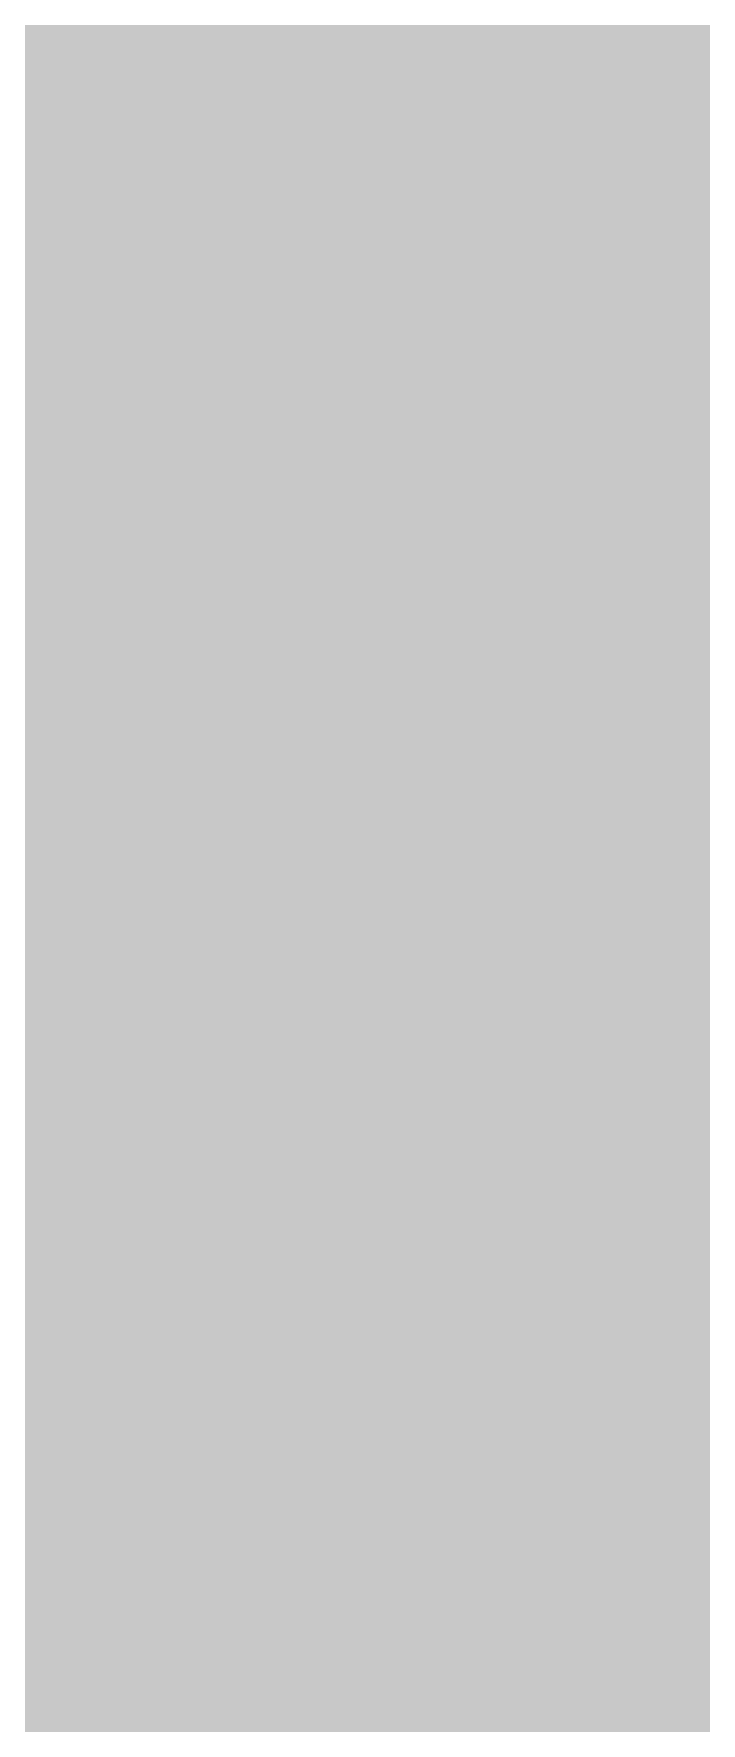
# Model space of a CAD drawing. Extents: x -118 to 4, y -52 to 56.
# Drawn here: x -65.05 to -61.67, y 33.08 to 41.64 of the extents above; entities that cross this region are included whole.
import ezdxf

# ---------------------------------------------------------------- set-up
doc = ezdxf.new("R2010")
doc.units = 0
doc.header["$MEASUREMENT"] = 0
doc.layers.get('0').update_dxf_attribs({"linetype": 'CONTINUOUS'})
for name, color, linetype in [('22-302-0_BOT', 7, 'CONTINUOUS'), ('22-302-0_DRD', 7, 'CONTINUOUS'), ('22-302-0_DRL', 2, 'CONTINUOUS'), ('22-302-0_GND', 1, 'CONTINUOUS'), ('22-302-0_IN1', 3, 'CONTINUOUS'), ('22-302-0_SMB', 5, 'CONTINUOUS'), ('22-302-0_SMT', 10, 'CONTINUOUS'), ('22-302-0_SPB', 14, 'CONTINUOUS'), ('22-302-0_SPT', 9, 'CONTINUOUS'), ('22-302-0_SSB', 12, 'CONTINUOUS'), ('22-302-0_SST', 11, 'CONTINUOUS'), ('22-302-0_TOP', 13, 'CONTINUOUS'), ('THRUHOLE_TAP', 7, 'CONTINUOUS')]:
    doc.layers.add(name, color=color, linetype=linetype)

# ---------------------------------------------------------------- blocks, each defined once
blk = doc.blocks.new('RECTANGLE_2')
blk.add_solid([(0.4826, 0.4064), (0.4826, -0.4064), (-0.4826, 0.4064), (-0.4826, -0.4064)])
blk = doc.blocks.new('ROUND_50')
at = {"const_width": 0.35052}
blk.add_lwpolyline([(-0.17526, 0, 1), (0.17526, 0, 1)], format="xyb", close=True, dxfattribs=at)
blk = doc.blocks.new('RECTANGLE_62')
blk.add_solid([(0.635, 0.508), (0.635, -0.508), (-0.635, 0.508), (-0.635, -0.508)])
blk = doc.blocks.new('ROUND_107')
at = {"const_width": 0.10033}
blk.add_lwpolyline([(-0.050164, 0, 1), (0.050164, 0, 1)], format="xyb", close=True, dxfattribs=at)
blk = doc.blocks.new('ROUND_92')
at = {"const_width": 0.0635}
blk.add_lwpolyline([(-0.03175, 0, 1), (0.03175, 0, 1)], format="xyb", close=True, dxfattribs=at)
blk = doc.blocks.new('ROUND_58')
at = {"const_width": 0.35052}
blk.add_lwpolyline([(-0.17526, 0, 1), (0.17526, 0, 1)], format="xyb", close=True, dxfattribs=at)
blk = doc.blocks.new('OBLONG_40')
at = {"const_width": 0.29972}
blk.add_lwpolyline([(0, 0.74041), (0, -0.74041)], dxfattribs=at)
at = {"const_width": 0.14986}
for points in [[(-0.07493, 0.74041, 1), (0.07493, 0.74041, 1)], [(-0.07493, -0.74041, 1), (0.07493, -0.74041, 1)]]:
    blk.add_lwpolyline(points, format="xyb", close=True, dxfattribs=at)
blk = doc.blocks.new('ROUND_98')
at = {"const_width": 0.10033}
blk.add_lwpolyline([(-0.050164, 0, 1), (0.050164, 0, 1)], format="xyb", close=True, dxfattribs=at)

msp = doc.modelspace()

# ---------------------------------------------------------------- linework, layer by layer
at = {"layer": '22-302-0_BOT'}
for points, const_width in [([(-62.357, 41.021), (-63.373, 41.021), (-63.881, 41.529), (-63.881, 42.799), (-63.5, 43.18), (-63.5, 47.752), (-62.611, 48.641), (-62.357, 48.641)], 0.2032), ([(-65.151, 42.3672), (-65.151, 40.8432)], 0.254), ([(-64.9224, 42.3672), (-64.9224, 40.8432)], 0.254), ([(-64.6938, 42.3672), (-64.6938, 40.8432)], 0.254), ([(-64.4652, 42.3672), (-64.4652, 40.8432)], 0.254), ([(-64.2874, 42.3672), (-64.2874, 41.529)], 0.254), ([(-64.2874, 41.5544), (-69.8246, 41.5544)], 0.254), ([(-64.23152, 41.3258), (-69.8246, 41.3258)], 0.254), ([(-64.2366, 41.33088), (-64.2366, 40.8432)], 0.254), ([(-64.16294, 41.2369), (-63.76924, 40.8432)], 0.254), ([(-64.02324, 41.0972), (-69.8246, 41.0972)], 0.254), ([(-64.008, 41.08196), (-64.008, 40.8432)], 0.254), ([(-59.563, 40.005), (-61.214, 40.005), (-62.23, 41.021), (-62.357, 41.021)], 0.2032), ([(-63.79464, 40.8686), (-65.68186, 40.8686)], 0.254), ([(-63.76924, 40.8432), (-65.6082, 40.8432)], 0.254), ([(-63.6778, 40.75176), (-63.6778, 39.1668)], 0.254), ([(-63.51524, 40.64), (-63.6778, 40.64)], 0.254), ([(-63.5508, 40.65524), (-63.5508, 36.6014)], 0.254), ([(-63.3222, 40.6146), (-63.373, 40.6146)], 0.254), ([(-63.3222, 40.6146), (-63.3222, 36.6014)], 0.254), ([(-63.3222, 40.6146), (-63.3222, 40.1828)], 0.254), ([(-63.3222, 40.4114), (-63.6778, 40.4114)], 0.254), ([(-61.96584, 40.1828), (-63.6778, 40.1828)], 0.254), ([(-61.96584, 40.1828), (-63.3222, 40.1828)], 0.254), ([(-63.0936, 40.1828), (-63.0936, 39.8272)], 0.254), ([(-62.865, 40.1828), (-62.865, 39.8272)], 0.254), ([(-62.6364, 40.1828), (-62.6364, 39.8272)], 0.254), ([(-62.4078, 40.1828), (-62.4078, 39.8272)], 0.254), ([(-62.1792, 40.1828), (-62.1792, 39.8272)], 0.254), ([(-61.96584, 40.1828), (-61.7474, 39.96436)], 0.254), ([(-61.9506, 40.16756), (-61.9506, 39.8272)], 0.254), ([(-64.643, 40.005), (-64.77, 39.878), (-64.77, 36.9062)], 0.2032), ([(-61.7474, 39.9542), (-63.6778, 39.9542)], 0.254), ([(-62.23, 36.9062), (-62.0268, 36.9062), (-62.103, 36.9824), (-62.103, 37.338), (-61.341, 38.1), (-61.341, 40.005), (-61.214, 40.005), (-59.563, 40.005)], 0.2032), ([(-61.7474, 39.96436), (-61.7474, 39.8272)], 0.254), ([(-63.3222, 39.8272), (-63.3222, 38.1508)], 0.254), ([(-61.7474, 39.8272), (-63.3222, 39.8272)], 0.254), ([(-62.357, 39.8272), (-62.357, 38.989)], 0.254), ([(-63.3222, 39.7256), (-63.6778, 39.7256)], 0.254), ([(-63.3222, 39.497), (-63.6778, 39.497)], 0.254), ([(-63.3222, 39.2684), (-63.6778, 39.2684)], 0.254), ([(-64.3636, 39.1668), (-64.3636, 37.6428)], 0.254), ([(-63.6778, 39.1668), (-64.3636, 39.1668)], 0.254), ([(-64.2366, 39.1668), (-64.2366, 37.6428)], 0.254), ([(-64.008, 39.1668), (-64.008, 37.6428)], 0.254), ([(-63.7794, 39.1668), (-63.7794, 36.6014)], 0.254), ([(-63.3222, 39.0398), (-64.3636, 39.0398)], 0.254), ([(-63.5, 37.846), (-62.357, 38.989)], 0.2032), ([(-62.357, 38.989), (-63.5, 37.846)], 0.2032), ([(-63.3222, 38.989), (-62.357, 38.989)], 0.254), ([(-62.357, 38.1508), (-62.357, 38.989)], 0.254), ([(-63.3222, 38.8112), (-64.3636, 38.8112)], 0.254), ([(-63.3222, 38.5826), (-64.3636, 38.5826)], 0.254), ([(-63.3222, 38.354), (-64.3636, 38.354)], 0.254), ([(-61.86424, 38.1508), (-63.3222, 38.1508)], 0.254), ([(-63.0936, 38.1508), (-63.0936, 36.6014)], 0.254), ([(-62.865, 38.1508), (-62.865, 37.6428)], 0.254), ([(-62.6364, 38.1508), (-62.6364, 37.6428)], 0.254), ([(-62.4078, 38.1508), (-62.4078, 37.6428)], 0.254), ([(-61.86424, 38.1508), (-62.37224, 37.6428)], 0.254), ([(-62.1792, 38.1508), (-62.1792, 37.83584)], 0.254), ([(-61.9506, 38.1508), (-61.9506, 38.06444)], 0.254), ([(-61.88964, 38.1254), (-64.3636, 38.1254)], 0.254), ([(-62.11824, 37.8968), (-64.3636, 37.8968)], 0.254), ([(-59.309, 37.973), (-59.309, 36.957), (-60.7822, 35.4838), (-62.23, 35.4838)], 0.2032), ([(-62.34684, 37.6682), (-64.3636, 37.6682)], 0.254), ([(-63.9572, 37.6428), (-64.3636, 37.6428)], 0.254), ([(-63.9572, 37.6428), (-63.9572, 36.6014)], 0.254), ([(-62.37224, 37.6428), (-63.0428, 37.6428)], 0.254), ([(-63.0428, 37.6428), (-63.0428, 36.6014)], 0.254), ([(-63.0428, 37.4396), (-63.9572, 37.4396)], 0.254), ([(-63.0428, 37.211), (-63.9572, 37.211)], 0.254), ([(-63.0428, 36.9824), (-63.9572, 36.9824)], 0.254), ([(-64.77, 36.9062), (-64.9478, 36.9062), (-65.7098, 36.9062), (-67.056, 35.56), (-67.056, 27.94), (-69.088, 25.908), (-73.787, 25.908), (-75.057, 24.638), (-75.057, 19.939), (-76.454, 18.542), (-76.454, 11.43), (-77.724, 10.16), (-79.883, 10.16), (-80.899, 11.176)], 0.2032), ([(-67.056, 26.289), (-66.548, 26.797), (-66.548, 35.306), (-65.659, 36.195), (-61.214, 36.195), (-60.6552, 36.7538), (-60.6552, 36.7284)], 0.2032), ([(-64.897, 36.957), (-64.9478, 36.9062), (-64.77, 36.9062)], 0.2032), ([(-63.0428, 36.7538), (-63.9572, 36.7538)], 0.254), ([(-63.0428, 36.6014), (-63.9572, 36.6014)], 0.254), ([(-63.0428, 35.7886), (-63.9572, 35.7886)], 0.254), ([(-63.9572, 35.7886), (-63.9572, 34.7472)], 0.254), ([(-63.7794, 35.7886), (-63.7794, 32.32912)], 0.254), ([(-63.5508, 35.7886), (-63.5508, 32.09798)], 0.254), ([(-63.3222, 35.7886), (-63.3222, 31.7754)], 0.254), ([(-63.0936, 35.7886), (-63.0936, 31.7754)], 0.254), ([(-63.0428, 35.7886), (-63.0428, 34.7472)], 0.254), ([(-63.0428, 35.6108), (-63.9572, 35.6108)], 0.254), ([(-25.4381, 34.50082), (-27.813, 34.50082), (-28.40482, 33.909), (-30.353, 33.909), (-30.85846, 33.401), (-32.258, 33.401), (-33.147, 34.29), (-38.735, 34.29), (-40.005, 33.02), (-54.991, 33.02), (-57.404, 30.607), (-58.039, 30.607), (-58.42, 30.988), (-64.389, 30.988), (-64.897, 31.496), (-64.897, 35.3568), (-64.77, 35.4838)], 0.2032), ([(-62.23, 35.4838), (-62.23, 35.433), (-60.833, 35.433), (-60.833, 35.052), (-60.071, 34.29)], 0.2032), ([(-63.0428, 35.3822), (-63.9572, 35.3822)], 0.254), ([(-63.0428, 35.1536), (-63.9572, 35.1536)], 0.254), ([(-63.0428, 34.925), (-63.9572, 34.925)], 0.254), ([(-64.4906, 34.7472), (-64.4906, 32.32912)], 0.254), ([(-63.9572, 34.7472), (-64.4906, 34.7472)], 0.254), ([(-64.4652, 34.7472), (-64.4652, 32.34436)], 0.254), ([(-64.2366, 34.7472), (-64.2366, 32.42056)], 0.254), ([(-64.008, 34.7472), (-64.008, 32.41802)], 0.254), ([(-61.4172, 34.7472), (-63.0428, 34.7472)], 0.254), ([(-62.865, 34.7472), (-62.865, 31.7754)], 0.254), ([(-62.6364, 34.7472), (-62.6364, 31.7754)], 0.254), ([(-62.4078, 34.7472), (-62.4078, 31.7754)], 0.254), ([(-62.1792, 34.7472), (-62.1792, 31.7754)], 0.254), ([(-61.9506, 34.7472), (-61.9506, 31.7754)], 0.254), ([(-61.722, 34.7472), (-61.722, 31.7754)], 0.254), ([(-61.05144, 34.6964), (-64.4906, 34.6964)], 0.254), ([(-60.82284, 34.4678), (-64.4906, 34.4678)], 0.254), ([(-60.74918, 34.2392), (-64.4906, 34.2392)], 0.254), ([(-60.69076, 34.0106), (-64.4906, 34.0106)], 0.254), ([(-60.52312, 33.782), (-64.4906, 33.782)], 0.254), ([(-58.33364, 33.5534), (-64.4906, 33.5534)], 0.254), ([(-58.56224, 33.3248), (-64.4906, 33.3248)], 0.254), ([(-58.79084, 33.0962), (-64.4906, 33.0962)], 0.254)]:
    msp.add_lwpolyline(points, dxfattribs=dict(at, const_width=const_width))
at = {"layer": '22-302-0_BOT', "const_width": 0.254}
for points in [[(-64.2874, 41.529, 0.1989133), (-64.16837, 41.24163)], [(-64.2874, 41.529, 0.1989133), (-64.16837, 41.24163)], [(-63.66002, 40.73398, 0.1989124), (-63.373, 40.61509)]]:
    msp.add_lwpolyline(points, format="xyb", dxfattribs=at)
at = {"layer": '22-302-0_DRD', "const_width": 0.254}
for points in [[(-62.484, 42.926), (-63.754, 41.656)], [(-62.484, 41.656), (-63.754, 42.926)], [(-62.865, 38.481), (-64.135, 37.211)], [(-62.865, 37.211), (-64.135, 38.481)], [(-62.865, 38.481), (-64.135, 37.211)], [(-62.865, 37.211), (-64.135, 38.481)], [(-65.024, 34.925), (-66.294, 33.655)], [(-65.024, 33.655), (-66.294, 34.925)], [(-65.024, 34.925), (-66.294, 33.655)], [(-65.024, 33.655), (-66.294, 34.925)], [(-65.024, 34.925), (-66.294, 33.655)], [(-65.024, 33.655), (-66.294, 34.925)], [(-62.23, 33.274), (-63.5, 32.004)], [(-62.23, 32.004), (-63.5, 33.274)], [(-62.23, 33.274), (-63.5, 32.004)], [(-62.23, 32.004), (-63.5, 33.274)], [(-62.23, 33.274), (-63.5, 32.004)], [(-62.23, 32.004), (-63.5, 33.274)]]:
    msp.add_lwpolyline(points, dxfattribs=at)
at = {"layer": '22-302-0_IN1', "const_width": 0.254}
for points in [[(-63.9064, 55.372), (-63.9064, 38.38956)], [(-62.3062, 55.372), (-62.3062, 33.02508)], [(-62.0776, 55.372), (-62.0776, 29.68752)], [(-61.849, 55.372), (-61.849, 29.83992)], [(-64.135, 49.83988), (-64.135, 38.0873)], [(-65.0494, 49.7459), (-65.0494, 34.58972)], [(-64.8208, 49.63414), (-64.8208, 29.36748)], [(-64.5922, 49.61382), (-64.5922, 32.25292)], [(-64.3636, 49.67224), (-64.3636, 32.39008)], [(-61.6204, 44.66336), (-61.6204, 29.88818)], [(-62.5348, 41.94302), (-62.5348, 33.23336)], [(-63.6778, 41.90238), (-63.6778, 38.50132)], [(-63.54064, 41.7576), (-75.64374, 41.7576)], [(-60.29452, 41.7576), (-62.69736, 41.7576)], [(-63.4492, 41.69664), (-63.4492, 38.52418)], [(-62.7634, 41.71188), (-62.7634, 33.30956)], [(-63.2206, 41.6179), (-63.2206, 38.46576)], [(-62.992, 41.62298), (-62.992, 38.29812)], [(-60.44692, 41.529), (-75.38212, 41.529)], [(-60.49518, 41.3004), (-75.28306, 41.3004)], [(-60.4647, 41.0718), (-75.27036, 41.0718)], [(-60.34278, 40.8432), (-75.33894, 40.8432)], [(-59.97702, 40.6146), (-75.52436, 40.6146)], [(-54.22392, 40.386), (-90.24112, 40.386)], [(-54.27218, 40.1574), (-90.14206, 40.1574)], [(-54.2417, 39.9288), (-90.12936, 39.9288)], [(-54.11978, 39.7002), (-90.19794, 39.7002)], [(-53.75402, 39.4716), (-90.38336, 39.4716)], [(-51.9303, 39.243), (-98.425, 39.243)], [(-52.23256, 39.0144), (-98.425, 39.0144)], [(-60.96508, 38.7858), (-98.425, 38.7858)], [(-61.17336, 38.5572), (-88.01608, 38.5572)], [(-63.97752, 38.3286), (-87.87892, 38.3286)], [(-61.24956, 38.3286), (-63.01994, 38.3286)], [(-64.12992, 38.1), (-87.83828, 38.1)], [(-61.24702, 38.1), (-62.87008, 38.1)], [(-64.17818, 37.8714), (-87.87892, 37.8714)], [(-61.15812, 37.8714), (-62.81928, 37.8714)], [(-64.1477, 37.6428), (-88.01608, 37.6428)], [(-60.92698, 37.6428), (-62.84976, 37.6428)], [(-64.135, 37.60216), (-64.135, 32.43072)], [(-64.02578, 37.4142), (-98.425, 37.4142)], [(-62.992, 37.39388), (-62.992, 33.30702)], [(-54.99608, 37.4142), (-62.97422, 37.4142)], [(-63.9064, 37.2999), (-63.9064, 32.39008)], [(-63.2206, 37.22624), (-63.2206, 33.21812)], [(-63.66002, 37.1856), (-98.425, 37.1856)], [(-63.6778, 37.18814), (-63.6778, 32.25292)], [(-63.4492, 37.16782), (-63.4492, 32.98698)], [(-61.15812, 37.1856), (-63.33744, 37.1856)], [(-61.29528, 36.957), (-98.425, 36.957)], [(-61.33592, 36.7284), (-80.85836, 36.7284)], [(-61.29528, 36.4998), (-67.55638, 36.4998)], [(-61.15812, 36.2712), (-67.35064, 36.2712)], [(-57.15508, 36.0426), (-67.2719, 36.0426)], [(-60.31992, 35.814), (-67.27698, 35.814)], [(-60.58408, 35.5854), (-67.36588, 35.5854)], [(-60.68314, 35.3568), (-67.59702, 35.3568)], [(-60.69584, 35.1282), (-95.36176, 35.1282)], [(-60.62726, 34.8996), (-65.35674, 34.8996)], [(-60.44184, 34.671), (-65.09512, 34.671)], [(-49.44872, 34.4424), (-64.99606, 34.4424)], [(-38.48862, 34.2138), (-64.98336, 34.2138)], [(-38.85438, 33.9852), (-65.05194, 33.9852)], [(-65.0494, 33.98774), (-65.0494, 29.34208)], [(-38.9763, 33.7566), (-65.23736, 33.7566)], [(-39.00678, 33.528), (-67.40398, 33.528)], [(-63.02502, 33.2994), (-67.39128, 33.2994)], [(-57.50814, 33.2994), (-62.70244, 33.2994)], [(-63.39078, 33.0708), (-67.41668, 33.0708)], [(-57.73166, 33.0708), (-62.33922, 33.0708)]]:
    msp.add_lwpolyline(points, dxfattribs=at)
for points in [[(-63.79972, 42.291, 0.4142136), (-63.119, 41.61028)], [(-63.119, 41.61028, 0.4142136), (-62.43828, 42.291)], [(-63.5, 38.52672, 0.4142136), (-64.18072, 37.846)], [(-63.5, 38.52672, 0.4142136), (-64.18072, 37.846)], [(-62.81928, 37.846, 0.4142136), (-63.5, 38.52672)], [(-62.81928, 37.846, 0.4142136), (-63.5, 38.52672)], [(-64.18072, 37.846, 0.4142136), (-63.5, 37.16528)], [(-64.18072, 37.846, 0.4142136), (-63.5, 37.16528)], [(-63.5, 37.16528, 0.4142136), (-62.81928, 37.846)], [(-63.5, 37.16528, 0.4142136), (-62.81928, 37.846)], [(-64.97828, 34.29, 0.4142136), (-65.659, 34.97072)], [(-64.97828, 34.29, 0.4142136), (-65.659, 34.97072)], [(-65.659, 33.60928, 0.4142136), (-64.97828, 34.29)], [(-65.659, 33.60928, 0.4142136), (-64.97828, 34.29)], [(-62.865, 33.31972, 0.4142136), (-63.54572, 32.639)], [(-62.865, 33.31972, 0.4142136), (-63.54572, 32.639)], [(-62.18428, 32.639, 0.4142136), (-62.865, 33.31972)], [(-62.18428, 32.639, 0.4142136), (-62.865, 33.31972)]]:
    msp.add_lwpolyline(points, format="xyb", dxfattribs=at)
at = {"layer": '22-302-0_SSB', "const_width": 0.1524}
for points in [[(-61.214, 42.037), (-61.214, 37.973), (-65.786, 37.973), (-65.786, 39.751), (-65.532, 40.005), (-65.786, 40.259), (-65.786, 42.037), (-61.214, 42.037)], [(-65.5955, 34.7345), (-65.5955, 37.6555), (-63.9572, 37.6555), (-63.9572, 34.7345), (-65.5955, 34.7345)], [(-61.4045, 37.6555), (-61.4045, 34.7345), (-63.0428, 34.7345), (-63.0428, 37.6555), (-61.4045, 37.6555)], [(-62.2554, 34.47034), (-62.2554, 34.11474), (-62.42558, 33.99536), (-62.59576, 33.99536), (-62.7634, 34.11474), (-62.7634, 34.47034), (-61.7474, 34.47034)], [(-64.70142, 34.37128), (-64.70142, 34.01568), (-64.86906, 33.8963), (-65.03924, 33.8963), (-65.20942, 34.01568), (-65.20942, 34.37128), (-64.19342, 34.37128)], [(-62.2554, 34.17316), (-61.7474, 33.99536)], [(-64.70142, 34.0741), (-64.19342, 33.8963)], [(-62.2554, 33.57372), (-62.2554, 33.21812), (-62.08776, 33.15716), (-61.91758, 33.15716), (-61.7474, 33.21812), (-61.7474, 33.57372), (-61.91758, 33.63214), (-62.08776, 33.63214), (-62.7634, 33.39592)], [(-64.70142, 33.47466), (-64.70142, 33.11906), (-64.53124, 33.0581), (-64.36106, 33.0581), (-64.19342, 33.11906), (-64.19342, 33.47466), (-64.36106, 33.53308), (-64.53124, 33.53308), (-65.20942, 33.29686)]]:
    msp.add_lwpolyline(points, dxfattribs=at)
at = {"layer": '22-302-0_SST', "const_width": 0.1524}
for points in [[(-65.27038, 35.8902), (-65.27038, 39.0398), (-60.325, 39.0398), (-60.325, 35.433), (-64.81318, 35.433), (-65.27038, 35.8902)], [(-64.5922, 36.52774), (-64.5922, 35.84956)], [(-64.45504, 36.5506), (-64.45504, 35.82924)], [(-64.31788, 36.51758), (-64.31788, 35.86226)], [(-64.72936, 36.44138), (-64.72936, 35.93846)], [(-64.25438, 36.47948), (-64.68364, 36.47948)], [(-64.18072, 36.40328), (-64.18072, 35.97402)], [(-64.14262, 36.34232), (-64.79794, 36.34232)], [(-64.1096, 36.20516), (-64.83096, 36.20516)], [(-64.12992, 36.068), (-64.8081, 36.068)], [(-64.21882, 35.93084), (-64.72174, 35.93084)]]:
    msp.add_lwpolyline(points, dxfattribs=at)
for points in [[(-64.47028, 36.5506, 0.4142136), (-64.83096, 36.18992)], [(-64.1096, 36.18992, 0.4142136), (-64.47028, 36.5506)], [(-64.83096, 36.18992, 0.4142136), (-64.47028, 35.82924)], [(-64.47028, 35.82924, 0.4142136), (-64.1096, 36.18992)]]:
    msp.add_lwpolyline(points, format="xyb", dxfattribs=at)
at = {"layer": '22-302-0_TOP'}
for points, const_width in [([(-63.119, 42.291), (-63.5, 42.291), (-64.135, 41.656), (-66.548, 41.656), (-66.802, 41.91), (-73.279, 41.91), (-73.9902, 42.6212), (-74.295, 42.6212)], 0.2032), ([(-62.16904, 40.22852), (-62.16904, 41.21404), (-62.484, 41.529), (-63.627, 41.529), (-64.11976, 41.03624), (-64.11976, 40.22852)], 0.2032), ([(-65.913, 40.22852), (-64.77, 40.22852)], 0.2032), ([(-64.77, 40.22852), (-65.913, 40.22852)], 0.2032), ([(-65.29578, 40.22852), (-64.77, 40.22852)], 0.254), ([(-64.77, 38.9636), (-64.77, 40.22852)], 0.254), ([(-63.46952, 40.22852), (-63.46952, 37.87648), (-63.5, 37.846), (-63.5, 38.00348), (-64.11976, 38.62324), (-64.11976, 40.22852)], 0.2032), ([(-63.5, 37.846), (-63.46952, 37.87648), (-63.46952, 40.22852)], 0.2032), ([(-65.151, 39.12616), (-65.151, 35.39236)], 0.254), ([(-62.4078, 39.01948), (-62.4078, 36.18484)], 0.254), ([(-64.80048, 38.9636), (-66.93154, 38.9636)], 0.254), ([(-64.9224, 38.98392), (-64.9224, 35.5346)], 0.254), ([(-64.59982, 38.9636), (-64.73952, 38.9636)], 0.254), ([(-64.6938, 38.96868), (-64.6938, 35.54984)], 0.254), ([(-64.59982, 38.99154), (-64.59982, 38.62324)], 0.254), ([(-62.992, 38.99154), (-62.992, 38.36416)], 0.254), ([(-62.84976, 38.9636), (-62.992, 38.9636)], 0.254), ([(-62.865, 38.9636), (-62.865, 38.19906)], 0.254), ([(-62.19952, 38.9636), (-62.7888, 38.9636)], 0.254), ([(-62.6364, 38.99662), (-62.6364, 36.03752)], 0.254), ([(-62.1792, 38.9636), (-62.1792, 36.41344)], 0.254), ([(-61.95314, 38.9636), (-62.1411, 38.9636)], 0.254), ([(-61.9506, 38.95598), (-61.9506, 36.53536)], 0.254), ([(-61.85916, 38.82898), (-61.3029, 38.27526)], 0.254), ([(-64.59982, 38.735), (-66.93154, 38.735)], 0.254), ([(-61.76518, 38.735), (-62.992, 38.735)], 0.254), ([(-61.722, 38.69182), (-61.722, 36.54552)], 0.254), ([(-64.58458, 38.5064), (-66.93154, 38.5064)], 0.254), ([(-61.53658, 38.5064), (-62.992, 38.5064)], 0.254), ([(-64.4525, 38.2778), (-66.93154, 38.2778)], 0.254), ([(-64.4652, 38.2905), (-64.4652, 35.4584)], 0.254), ([(-64.45758, 38.28288), (-64.20358, 38.02888)], 0.254), ([(-61.30544, 38.2778), (-62.9158, 38.2778)], 0.254), ([(-64.2366, 38.0619), (-64.2366, 35.62604)], 0.254), ([(-64.2239, 38.0492), (-75.46848, 38.0492)], 0.254), ([(-61.28258, 38.0492), (-62.8015, 38.0492)], 0.254), ([(-64.22644, 37.8206), (-66.93154, 37.8206)], 0.254), ([(-61.18098, 37.8206), (-62.77356, 37.8206)], 0.254), ([(-64.18072, 37.592), (-66.93154, 37.592)], 0.254), ([(-60.93206, 37.592), (-62.81928, 37.592)], 0.254), ([(-62.865, 37.49294), (-62.865, 36.03752)], 0.254), ([(-64.04356, 37.3634), (-66.93154, 37.3634)], 0.254), ([(-64.008, 37.3253), (-64.008, 35.85464)], 0.254), ([(-61.00826, 37.3634), (-62.95644, 37.3634)], 0.254), ([(-63.0936, 37.24402), (-63.0936, 36.03752)], 0.254), ([(-63.64732, 37.1348), (-66.93154, 37.1348)], 0.254), ([(-63.7794, 37.17544), (-63.7794, 36.01212)], 0.254), ([(-63.5508, 37.1221), (-63.5508, 36.03752)], 0.254), ([(-61.25718, 37.1348), (-63.35268, 37.1348)], 0.254), ([(-63.3222, 37.14242), (-63.3222, 36.03752)], 0.254), ([(-61.35878, 36.9062), (-66.93154, 36.9062)], 0.254), ([(-61.3791, 36.6776), (-66.93154, 36.6776)], 0.254), ([(-61.35878, 36.54552), (-61.849, 36.54552)], 0.254), ([(-62.13856, 36.449), (-66.93154, 36.449)], 0.254), ([(-62.18682, 36.40582), (-62.55512, 36.03752), (-63.627, 36.03752)], 0.254), ([(-62.37224, 36.2204), (-66.93154, 36.2204)], 0.254), ([(-58.40476, 34.29), (-58.40476, 36.068), (-61.849, 36.068), (-62.357, 35.56), (-63.627, 35.56), (-64.11976, 35.06724), (-64.11976, 34.29)], 0.2032), ([(-63.83274, 35.9918), (-67.2211, 35.9918)], 0.254), ([(-63.96482, 35.89782), (-64.36868, 35.49396)], 0.254), ([(-64.09944, 35.7632), (-67.24142, 35.7632)], 0.254), ([(-64.91986, 35.5346), (-67.34302, 35.5346)], 0.254), ([(-64.32804, 35.5346), (-64.62014, 35.5346)], 0.254), ([(-60.0202, 35.2044), (-60.0202, 35.44062), (-60.28182, 35.179), (-60.66282, 35.56), (-61.722, 35.56), (-62.16904, 35.11042), (-62.16904, 34.29)], 0.2032), ([(-60.0202, 35.2044), (-60.0202, 35.44062), (-60.28182, 35.179), (-60.66282, 35.56), (-61.722, 35.56), (-62.16904, 35.11042), (-62.16904, 34.29)], 0.2032), ([(-64.77, 34.29), (-65.659, 34.29)], 0.2032), ([(-65.659, 34.29), (-64.77, 34.29)], 0.2032), ([(-64.77, 34.29), (-65.659, 34.29)], 0.2032), ([(-63.46952, 34.29), (-63.46952, 32.92348), (-64.135, 32.258), (-64.135, 31.75)], 0.2032), ([(-62.81928, 34.29), (-62.81928, 32.68472), (-62.865, 32.639)], 0.2032), ([(-62.865, 32.639), (-62.81928, 32.68472), (-62.81928, 34.29)], 0.2032), ([(-62.81928, 34.29), (-62.81928, 32.68472), (-62.865, 32.639)], 0.2032)]:
    msp.add_lwpolyline(points, dxfattribs=dict(at, const_width=const_width))
at = {"layer": '22-302-0_TOP', "const_width": 0.254}
for points in [[(-65.29578, 39.48938, 0.4142136), (-64.77, 38.9636)], [(-62.81928, 38.9636, 0.1679785), (-62.49455, 39.07586)], [(-62.49416, 39.07536, 0.167), (-62.17158, 38.96453)], [(-62.17158, 38.9636, 0.0990268), (-61.96838, 39.0017)], [(-61.96838, 39.0017, 0.108326), (-61.85831, 38.82982)], [(-61.96838, 39.0017, 0.108326), (-61.85831, 38.82982)], [(-64.77, 38.9636, 0.0825327), (-64.59993, 38.99186)], [(-62.992, 38.99154, 0.0836808), (-62.81928, 38.96243)], [(-64.59982, 38.62324, 0.1998864), (-64.45794, 38.28252)], [(-64.59982, 38.62324, 0.1998864), (-64.45794, 38.28252)], [(-62.77356, 37.846, 0.2014859), (-62.99144, 38.36473)], [(-62.77356, 37.846, 0.2014859), (-62.99144, 38.36473)], [(-64.20358, 38.02888, 0.0636609), (-64.22696, 37.846)], [(-64.20358, 38.02888, 0.0636609), (-64.22696, 37.846)], [(-64.22644, 37.846, 0.4142136), (-63.5, 37.11956)], [(-64.22644, 37.846, 0.4142136), (-63.5, 37.11956)], [(-63.5, 37.11956, 0.4142136), (-62.77356, 37.846)], [(-63.5, 37.11956, 0.4142136), (-62.77356, 37.846)], [(-61.849, 36.54552, 0.1989124), (-62.18666, 36.40566)], [(-63.627, 36.03752, 0.1989124), (-63.96466, 35.89766)], [(-64.77, 35.55746, 0.4142136), (-65.29832, 35.02914)], [(-64.44488, 35.44316, 0.1679783), (-64.77, 35.55556)], [(-64.36868, 35.49396, 0.0435372), (-64.44541, 35.44383)]]:
    msp.add_lwpolyline(points, format="xyb", dxfattribs=at)

# ---------------------------------------------------------------- block references
at = {"layer": '22-302-0_BOT'}
for name, p in [('RECTANGLE_62', (-62.357, 41.021)), ('RECTANGLE_62', (-64.643, 40.005)), ('RECTANGLE_62', (-62.357, 38.989)), ('ROUND_50', (-63.5, 37.846)), ('RECTANGLE_2', (-64.77, 36.9062)), ('RECTANGLE_2', (-62.23, 36.9062)), ('RECTANGLE_2', (-64.77, 35.4838)), ('RECTANGLE_2', (-62.23, 35.4838))]:
    msp.add_blockref(name, p, dxfattribs=at)
at = {"layer": '22-302-0_DRL'}
msp.add_blockref('ROUND_107', (-63.5, 37.846), dxfattribs=at)
at = {"layer": '22-302-0_GND'}
msp.add_blockref('ROUND_92', (-63.5, 37.846), dxfattribs=at)
at = {"layer": '22-302-0_IN1'}
msp.add_blockref('ROUND_58', (-63.5, 37.846), dxfattribs=at)
at = {"layer": '22-302-0_SMB'}
for name, p in [('RECTANGLE_62', (-62.357, 41.021)), ('RECTANGLE_62', (-64.643, 40.005)), ('RECTANGLE_62', (-62.357, 38.989)), ('RECTANGLE_2', (-64.77, 36.9062)), ('RECTANGLE_2', (-62.23, 36.9062)), ('RECTANGLE_2', (-64.77, 35.4838)), ('RECTANGLE_2', (-62.23, 35.4838))]:
    msp.add_blockref(name, p, dxfattribs=at)
at = {"layer": '22-302-0_SMT'}
for p in [(-64.77, 40.22852), (-64.11976, 40.22852), (-63.46952, 40.22852), (-62.81928, 40.22852), (-62.16904, 40.22852), (-64.77, 34.29), (-64.11976, 34.29), (-63.46952, 34.29), (-62.81928, 34.29), (-62.16904, 34.29)]:
    msp.add_blockref('OBLONG_40', p, dxfattribs=at)
at = {"layer": '22-302-0_SPB'}
for name, p in [('RECTANGLE_62', (-62.357, 41.021)), ('RECTANGLE_62', (-64.643, 40.005)), ('RECTANGLE_62', (-62.357, 38.989)), ('RECTANGLE_2', (-64.77, 36.9062)), ('RECTANGLE_2', (-62.23, 36.9062)), ('RECTANGLE_2', (-64.77, 35.4838)), ('RECTANGLE_2', (-62.23, 35.4838))]:
    msp.add_blockref(name, p, dxfattribs=at)
at = {"layer": '22-302-0_SPT'}
for p in [(-64.77, 40.22852), (-64.11976, 40.22852), (-63.46952, 40.22852), (-62.81928, 40.22852), (-62.16904, 40.22852), (-64.77, 34.29), (-64.11976, 34.29), (-63.46952, 34.29), (-62.81928, 34.29), (-62.16904, 34.29)]:
    msp.add_blockref('OBLONG_40', p, dxfattribs=at)
at = {"layer": '22-302-0_TOP'}
for name, p in [('OBLONG_40', (-64.77, 40.22852)), ('OBLONG_40', (-64.11976, 40.22852)), ('OBLONG_40', (-63.46952, 40.22852)), ('OBLONG_40', (-62.81928, 40.22852)), ('OBLONG_40', (-62.16904, 40.22852)), ('ROUND_50', (-63.5, 37.846)), ('OBLONG_40', (-64.77, 34.29)), ('OBLONG_40', (-64.11976, 34.29)), ('OBLONG_40', (-63.46952, 34.29)), ('OBLONG_40', (-62.81928, 34.29)), ('OBLONG_40', (-62.16904, 34.29))]:
    msp.add_blockref(name, p, dxfattribs=at)
at = {"layer": 'THRUHOLE_TAP'}
msp.add_blockref('ROUND_98', (-63.5, 37.846), dxfattribs=at)

doc.saveas('drawing.dxf')
